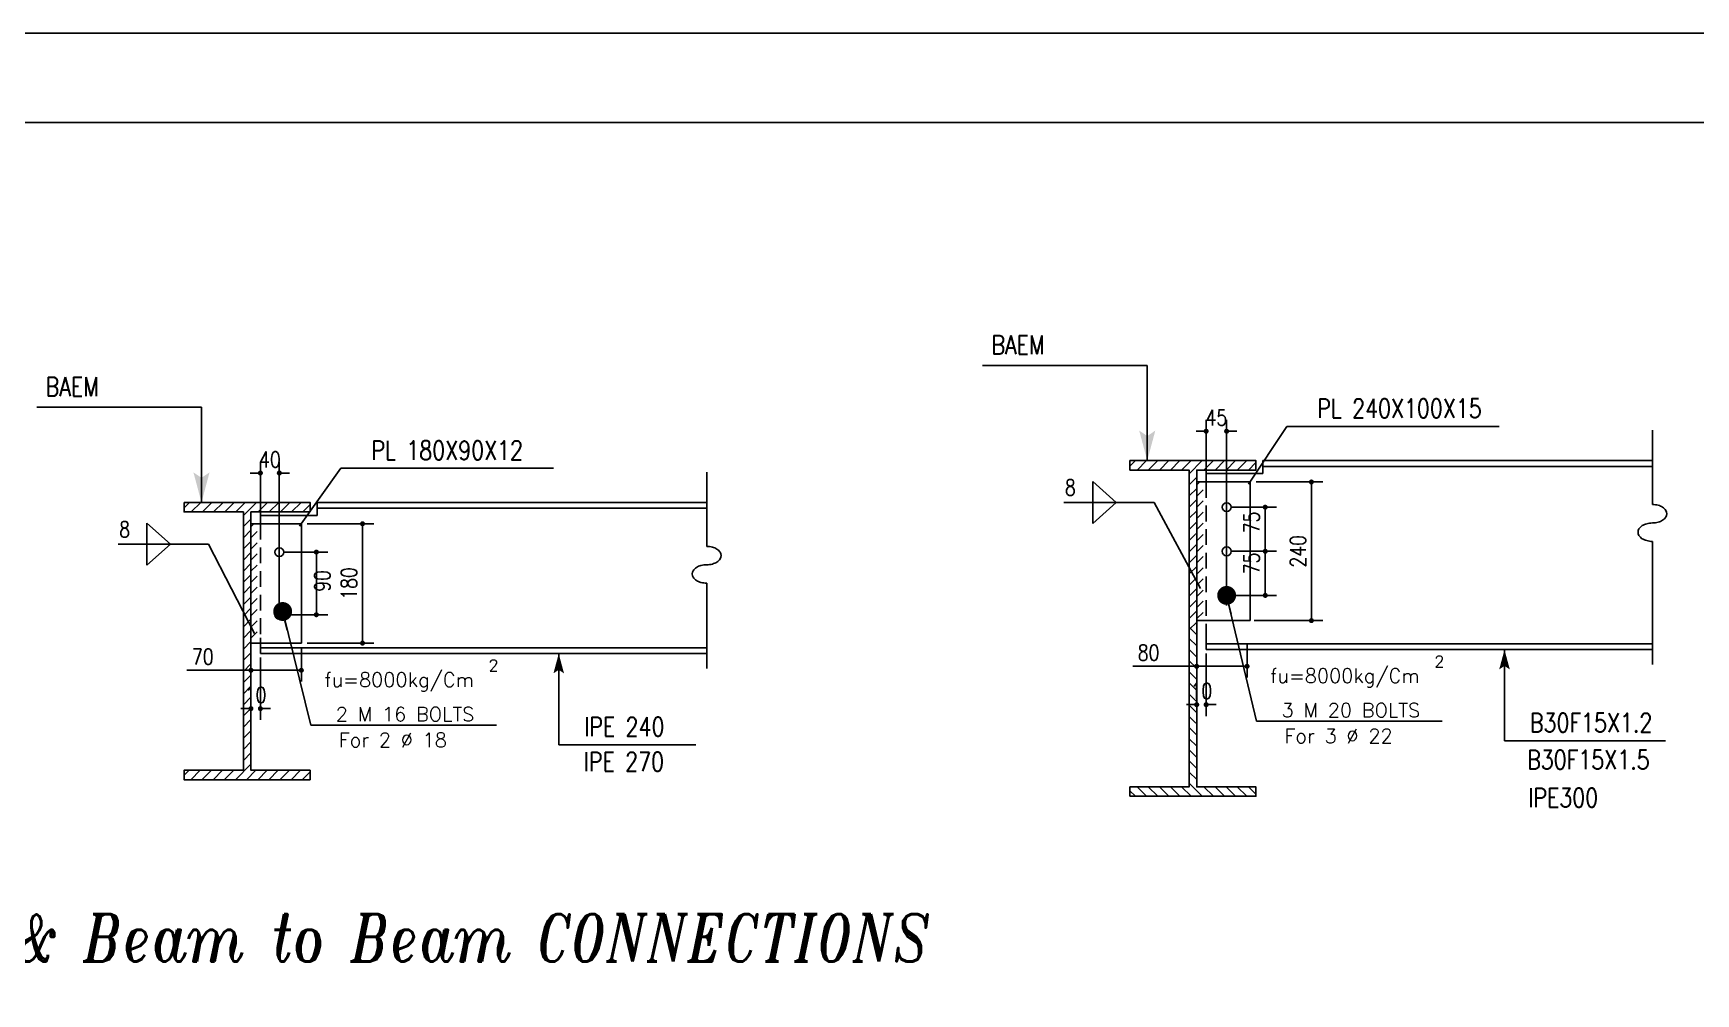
# Model space of a CAD drawing. Header units: inches. Extents: x 460503 to 460688, y 47570 to 48852.
# Drawn here: x 460544.34 to 460570.73, y 47695.25 to 47710.49 of the extents above; entities that cross this region are included whole.
import ezdxf
from ezdxf.enums import TextEntityAlignment as Align

# ---------------------------------------------------------------- set-up
doc = ezdxf.new("R2010")
doc.units = ezdxf.units.IN
doc.header["$MEASUREMENT"] = 0
doc.linetypes.add('HIDDEN', pattern=[0.375, 0.25, -0.125])
for name, color, linetype in [('1', 1, 'Continuous'), ('1R', 1, 'Continuous'), ('2Y', 2, 'Continuous'), ('3', 3, 'HIDDEN'), ('3G', 3, 'Continuous'), ('4C', 4, 'Continuous'), ('col-new', 3, 'Continuous'), ('D', 1, 'Continuous'), ('DIM', 8, 'Continuous'), ('Hatch', 1, 'Continuous'), ('LAIN-1', 1, 'HIDDEN'), ('lateral brace', 5, 'Continuous'), ('Layer4', 118, 'Continuous'), ('Pich', 2, 'Continuous'), ('TRI1', 3, 'Continuous')]:
    doc.layers.add(name, color=color, linetype=linetype)
doc.styles.add('ITALICT', font='italict')
doc.styles.add('ROMANC', font='TXT.shx')
doc.styles.add('ROMANS', font='ROMANS', dxfattribs={"width": 0.8})
doc.styles.add('ROMANT', font='romant')
doc.dimstyles.new('1-50-2', dxfattribs={"dimtxt": 0.25, "dimasz": 0.08, "dimexe": 0.18, "dimexo": 0.0625, "dimgap": 0.09, "dimtad": 1, "dimdec": 0, "dimlfac": 50, "dimdsep": 46, "dimtxsty": 'ROMANT', "dimblk": 'DOT', "dimcen": 0.09, "dimclrd": 1, "dimclre": 1, "dimclrt": 3, "dimadec": 0, "dimazin": 0, "dimtfac": 1, "dimtdec": 0, "dimtix": 1, "dimtofl": 0, "dimtmove": 2, "dimatfit": 3, "dimldrblk": 'DOT', "dimfxl": 1, "dimtolj": 1, "dimarcsym": 0})
doc.dimstyles.new('10', dxfattribs={"dimtxt": 0.2, "dimasz": 0.09, "dimexe": 0.18, "dimexo": 0.1, "dimgap": 0, "dimtad": 0, "dimdec": 3, "dimlfac": 100, "dimrnd": 0.5, "dimzin": 12, "dimdsep": 46, "dimtxsty": 'ROMANC', "dimblk": 'DOT', "dimcen": 0, "dimclrd": 1, "dimclre": 1, "dimclrt": 2, "dimadec": 1, "dimazin": 0, "dimtfac": 1, "dimtdec": 3, "dimtmove": 2, "dimatfit": 3, "dimldrblk": 'DOT', "dimfxl": 1, "dimtvp": 0.909091, "dimtolj": 1, "dimtzin": 12, "dimarcsym": 0})

# ---------------------------------------------------------------- blocks, each defined once
blk = doc.blocks.new('DOT')
at = {"layer": 'DIM', "color": 0, "linetype": 'ByBlock'}
blk.add_line((-0.5, 0), (-1, 0), dxfattribs=at)
at = {"layer": 'DIM', "color": 0, "linetype": 'ByBlock', "const_width": 0.5}
blk.add_lwpolyline([(-0.25, 0, 1), (0.25, 0, 1)], format="xyb", close=True, dxfattribs=at)
blk = doc.blocks.new('*D503')
at = {"layer": 'D', "color": 1, "lineweight": -2, "transparency": 16777216}
for p, q in [((460548.692, 47702.704), (460549.748, 47702.704)), ((460549.568, 47702.624), (460549.568, 47700.89)), ((460548.692, 47700.81), (460549.748, 47700.81))]:
    blk.add_line(p, q, dxfattribs=at)
at = {"layer": 'Defpoints', "color": 0, "transparency": 16777216}
for p in [(460548.63, 47702.704), (460548.63, 47700.81), (460549.568, 47700.81)]:
    blk.add_point(p, dxfattribs=at)
at = {"layer": 'D', "color": 1, "lineweight": -2, "transparency": 16777216, "xscale": 0.08, "yscale": 0.08, "zscale": 0.08}
for p, rotation in [((460549.568, 47702.704), 90), ((460549.568, 47700.81), 270)]:
    blk.add_blockref('DOT', p, dxfattribs=dict(at, rotation=rotation))
at = {"layer": 'D', "color": 2, "transparency": 16777216, "insert": (460549.353, 47701.757), "char_height": 0.25, "attachment_point": 5, "rotation": 90, "style": 'ROMANS'}
blk.add_mtext('\\A1;180', dxfattribs=at)
blk = doc.blocks.new('_Dot')
at = {"layer": 'DIM', "color": 0, "lineweight": -2}
blk.add_line((-0.5, 0), (-1, 0), dxfattribs=at)
at = {"layer": 'DIM', "color": 0, "const_width": 0.5}
blk.add_lwpolyline([(-0.25, 0, 1), (0.25, 0, 1)], format="xyb", close=True, dxfattribs=at)
blk = doc.blocks.new('*D523')
at = {"layer": 'D', "color": 1, "lineweight": -2, "transparency": 16777216}
for p, q in [((460547.797, 47700.58), (460547.797, 47699.59)), ((460547.947, 47700.58), (460547.947, 47699.59)), ((460547.717, 47699.77), (460547.637, 47699.77)), ((460548.027, 47699.77), (460548.107, 47699.77))]:
    blk.add_line(p, q, dxfattribs=at)
at = {"layer": 'Defpoints', "color": 0, "transparency": 16777216}
for p in [(460547.797, 47700.643), (460547.947, 47700.643), (460547.797, 47699.77)]:
    blk.add_point(p, dxfattribs=at)
at = {"layer": 'D', "color": 1, "lineweight": -2, "transparency": 16777216, "xscale": 0.08, "yscale": 0.08, "zscale": 0.08}
blk.add_blockref('DOT', (460547.797, 47699.77), dxfattribs=at)
at = {"layer": 'D', "color": 1, "lineweight": -2, "transparency": 16777216, "xscale": 0.08, "yscale": 0.08, "zscale": 0.08, "rotation": 180}
blk.add_blockref('DOT', (460547.947, 47699.77), dxfattribs=at)
at = {"layer": 'D', "color": 2, "transparency": 16777216, "insert": (460547.872, 47699.985), "char_height": 0.25, "attachment_point": 5, "style": 'ROMANS'}
blk.add_mtext('\\A1;10', dxfattribs=at)
blk = doc.blocks.new('*D504')
at = {"layer": 'D', "color": 1, "lineweight": -2, "transparency": 16777216}
for p, q in [((460547.947, 47702.533), (460547.947, 47703.689)), ((460548.247, 47701.342), (460548.247, 47703.689)), ((460547.867, 47703.509), (460547.787, 47703.509)), ((460548.327, 47703.509), (460548.407, 47703.509))]:
    blk.add_line(p, q, dxfattribs=at)
at = {"layer": 'Defpoints', "color": 0, "transparency": 16777216}
for p in [(460548.247, 47703.509), (460547.947, 47702.471), (460548.247, 47701.279)]:
    blk.add_point(p, dxfattribs=at)
at = {"layer": 'D', "color": 1, "lineweight": -2, "transparency": 16777216, "xscale": 0.08, "yscale": 0.08, "zscale": 0.08}
blk.add_blockref('DOT', (460547.947, 47703.509), dxfattribs=at)
at = {"layer": 'D', "color": 1, "lineweight": -2, "transparency": 16777216, "xscale": 0.08, "yscale": 0.08, "zscale": 0.08, "rotation": 180}
blk.add_blockref('DOT', (460548.247, 47703.509), dxfattribs=at)
at = {"layer": 'D', "color": 2, "transparency": 16777216, "insert": (460548.097, 47703.724), "char_height": 0.25, "attachment_point": 5, "style": 'ROMANS'}
blk.add_mtext('\\A1;40', dxfattribs=at)
blk = doc.blocks.new('*D505')
at = {"layer": 'D', "color": 1, "lineweight": -2, "transparency": 16777216}
for p, q in [((460548.309, 47702.254), (460549.015, 47702.254)), ((460548.835, 47702.174), (460548.835, 47701.34)), ((460548.309, 47701.26), (460549.015, 47701.26))]:
    blk.add_line(p, q, dxfattribs=at)
at = {"layer": 'Defpoints', "color": 0, "transparency": 16777216}
for p in [(460548.247, 47702.254), (460548.247, 47701.26), (460548.835, 47701.26)]:
    blk.add_point(p, dxfattribs=at)
at = {"layer": 'D', "color": 1, "lineweight": -2, "transparency": 16777216, "xscale": 0.08, "yscale": 0.08, "zscale": 0.08}
for p, rotation in [((460548.835, 47702.254), 90), ((460548.835, 47701.26), 270)]:
    blk.add_blockref('DOT', p, dxfattribs=dict(at, rotation=rotation))
at = {"layer": 'D', "color": 2, "transparency": 16777216, "insert": (460548.932, 47701.797), "char_height": 0.25, "attachment_point": 5, "rotation": 90, "style": 'ROMANS'}
blk.add_mtext('\\A1;90', dxfattribs=at)
blk = doc.blocks.new('*D524')
at = {"layer": 'D', "color": 1, "lineweight": -2, "transparency": 16777216}
for p, q in [((460547.797, 47700.747), (460547.797, 47700.199)), ((460548.597, 47700.747), (460548.597, 47700.199)), ((460546.781, 47700.379), (460547.797, 47700.379)), ((460548.517, 47700.379), (460547.877, 47700.379))]:
    blk.add_line(p, q, dxfattribs=at)
at = {"layer": 'Defpoints', "color": 0, "transparency": 16777216}
for p in [(460547.797, 47700.81), (460548.597, 47700.81), (460547.797, 47700.379)]:
    blk.add_point(p, dxfattribs=at)
at = {"layer": 'D', "color": 1, "lineweight": -2, "transparency": 16777216, "xscale": 0.08, "yscale": 0.08, "zscale": 0.08, "rotation": 180}
blk.add_blockref('DOT', (460547.797, 47700.379), dxfattribs=at)
at = {"layer": 'D', "color": 1, "lineweight": -2, "transparency": 16777216, "xscale": 0.08, "yscale": 0.08, "zscale": 0.08}
blk.add_blockref('DOT', (460548.597, 47700.379), dxfattribs=at)
at = {"layer": 'D', "color": 2, "transparency": 16777216, "insert": (460547.033, 47700.594), "char_height": 0.25, "attachment_point": 5, "style": 'ROMANS'}
blk.add_mtext('\\A1;70', dxfattribs=at)
blk = doc.blocks.new('*D506')
at = {"layer": 'D', "color": 1, "lineweight": -2, "transparency": 16777216}
for p, q in [((460563.754, 47703.367), (460564.809, 47703.367)), ((460564.629, 47703.287), (460564.629, 47701.247)), ((460563.721, 47701.167), (460564.809, 47701.167))]:
    blk.add_line(p, q, dxfattribs=at)
at = {"layer": 'Defpoints', "color": 0, "transparency": 16777216}
for p in [(460563.691, 47703.367), (460563.658, 47701.167), (460564.629, 47701.167)]:
    blk.add_point(p, dxfattribs=at)
at = {"layer": 'D', "color": 1, "lineweight": -2, "transparency": 16777216, "xscale": 0.08, "yscale": 0.08, "zscale": 0.08}
for p, rotation in [((460564.629, 47703.367), 90), ((460564.629, 47701.167), 270)]:
    blk.add_blockref('DOT', p, dxfattribs=dict(at, rotation=rotation))
at = {"layer": 'D', "color": 2, "transparency": 16777216, "insert": (460564.414, 47702.267), "char_height": 0.25, "attachment_point": 5, "rotation": 90, "style": 'ROMANS'}
blk.add_mtext('\\A1;240', dxfattribs=at)
blk = doc.blocks.new('*D528')
at = {"layer": 'D', "color": 1, "lineweight": -2, "transparency": 16777216}
for p, q in [((460562.808, 47700.644), (460562.808, 47699.653)), ((460562.958, 47700.644), (460562.958, 47699.653)), ((460562.728, 47699.833), (460562.648, 47699.833)), ((460563.038, 47699.833), (460563.118, 47699.833))]:
    blk.add_line(p, q, dxfattribs=at)
at = {"layer": 'Defpoints', "color": 0, "transparency": 16777216}
for p in [(460562.808, 47700.706), (460562.958, 47700.706), (460562.808, 47699.833)]:
    blk.add_point(p, dxfattribs=at)
at = {"layer": 'D', "color": 1, "lineweight": -2, "transparency": 16777216, "xscale": 0.08, "yscale": 0.08, "zscale": 0.08}
blk.add_blockref('DOT', (460562.808, 47699.833), dxfattribs=at)
at = {"layer": 'D', "color": 1, "lineweight": -2, "transparency": 16777216, "xscale": 0.08, "yscale": 0.08, "zscale": 0.08, "rotation": 180}
blk.add_blockref('DOT', (460562.958, 47699.833), dxfattribs=at)
at = {"layer": 'D', "color": 2, "transparency": 16777216, "insert": (460562.883, 47700.048), "char_height": 0.25, "attachment_point": 5, "style": 'ROMANS'}
blk.add_mtext('\\A1;10', dxfattribs=at)
blk = doc.blocks.new('*D513')
at = {"layer": 'D', "color": 1, "lineweight": -2, "transparency": 16777216}
for p, q in [((460562.878, 47704.173), (460562.798, 47704.173)), ((460562.958, 47703.197), (460562.958, 47704.353)), ((460563.283, 47701.405), (460563.283, 47704.353)), ((460563.363, 47704.173), (460563.443, 47704.173))]:
    blk.add_line(p, q, dxfattribs=at)
at = {"layer": 'Defpoints', "color": 0, "transparency": 16777216}
for p in [(460563.283, 47704.173), (460562.958, 47703.134), (460563.283, 47701.343)]:
    blk.add_point(p, dxfattribs=at)
at = {"layer": 'D', "color": 1, "lineweight": -2, "transparency": 16777216, "xscale": 0.08, "yscale": 0.08, "zscale": 0.08}
blk.add_blockref('DOT', (460562.958, 47704.173), dxfattribs=at)
at = {"layer": 'D', "color": 1, "lineweight": -2, "transparency": 16777216, "xscale": 0.08, "yscale": 0.08, "zscale": 0.08, "rotation": 180}
blk.add_blockref('DOT', (460563.283, 47704.173), dxfattribs=at)
at = {"layer": 'D', "color": 2, "transparency": 16777216, "insert": (460563.121, 47704.388), "char_height": 0.25, "attachment_point": 5, "style": 'ROMANS'}
blk.add_mtext('\\A1;45', dxfattribs=at)
blk = doc.blocks.new('*D514')
at = {"layer": 'D', "color": 1, "lineweight": -2, "transparency": 16777216}
for p, q in [((460563.346, 47702.267), (460564.076, 47702.267)), ((460563.896, 47702.187), (460563.896, 47701.647)), ((460563.346, 47701.567), (460564.076, 47701.567))]:
    blk.add_line(p, q, dxfattribs=at)
at = {"layer": 'Defpoints', "color": 0, "transparency": 16777216}
for p in [(460563.283, 47702.267), (460563.283, 47701.567), (460563.896, 47701.567)]:
    blk.add_point(p, dxfattribs=at)
at = {"layer": 'D', "color": 1, "lineweight": -2, "transparency": 16777216, "xscale": 0.08, "yscale": 0.08, "zscale": 0.08}
for p, rotation in [((460563.896, 47702.267), 90), ((460563.896, 47701.567), 270)]:
    blk.add_blockref('DOT', p, dxfattribs=dict(at, rotation=rotation))
at = {"layer": 'D', "color": 2, "transparency": 16777216, "insert": (460563.681, 47702.075), "char_height": 0.25, "attachment_point": 5, "rotation": 90, "style": 'ROMANS'}
blk.add_mtext('\\A1;75', dxfattribs=at)
blk = doc.blocks.new('*D515')
at = {"layer": 'D', "color": 1, "lineweight": -2, "transparency": 16777216}
for p, q in [((460562.808, 47700.811), (460562.808, 47700.262)), ((460563.608, 47700.811), (460563.608, 47700.262)), ((460561.792, 47700.442), (460562.808, 47700.442)), ((460563.528, 47700.442), (460562.888, 47700.442))]:
    blk.add_line(p, q, dxfattribs=at)
at = {"layer": 'Defpoints', "color": 0, "transparency": 16777216}
for p in [(460562.808, 47700.873), (460563.608, 47700.873), (460562.808, 47700.442)]:
    blk.add_point(p, dxfattribs=at)
at = {"layer": 'D', "color": 1, "lineweight": -2, "transparency": 16777216, "xscale": 0.08, "yscale": 0.08, "zscale": 0.08, "rotation": 180}
blk.add_blockref('DOT', (460562.808, 47700.442), dxfattribs=at)
at = {"layer": 'D', "color": 1, "lineweight": -2, "transparency": 16777216, "xscale": 0.08, "yscale": 0.08, "zscale": 0.08}
blk.add_blockref('DOT', (460563.608, 47700.442), dxfattribs=at)
at = {"layer": 'D', "color": 2, "transparency": 16777216, "insert": (460562.044, 47700.657), "char_height": 0.25, "attachment_point": 5, "style": 'ROMANS'}
blk.add_mtext('\\A1;80', dxfattribs=at)
blk = doc.blocks.new('*D521')
at = {"layer": 'D', "color": 1, "lineweight": -2, "transparency": 16777216}
for p, q in [((460563.346, 47702.967), (460564.076, 47702.967)), ((460563.896, 47702.887), (460563.896, 47702.347)), ((460563.346, 47702.267), (460564.076, 47702.267))]:
    blk.add_line(p, q, dxfattribs=at)
at = {"layer": 'Defpoints', "color": 0, "transparency": 16777216}
for p in [(460563.283, 47702.967), (460563.283, 47702.267), (460563.896, 47702.267)]:
    blk.add_point(p, dxfattribs=at)
at = {"layer": 'D', "color": 1, "lineweight": -2, "transparency": 16777216, "xscale": 0.08, "yscale": 0.08, "zscale": 0.08}
for p, rotation in [((460563.896, 47702.967), 90), ((460563.896, 47702.267), 270)]:
    blk.add_blockref('DOT', p, dxfattribs=dict(at, rotation=rotation))
at = {"layer": 'D', "color": 2, "transparency": 16777216, "insert": (460563.681, 47702.725), "char_height": 0.25, "attachment_point": 5, "rotation": 90, "style": 'ROMANS'}
blk.add_mtext('\\A1;75', dxfattribs=at)

msp = doc.modelspace()

# ---------------------------------------------------------------- hatches: boundary and pattern name
at = {"layer": 'Hatch'}
h = msp.add_hatch(dxfattribs=at)
h.set_pattern_fill('ANSI31', color=256, style=0)
h.set_pattern_definition([(45, (458846.27672, 46775.03544), (-0.088388348, 0.088388348), [])])
h.paths.add_polyline_path([(460562.80815302, 47701.47311909), (460562.80815302, 47701.14370115), (460562.80815302, 47702.51427336)])
h.paths.add_polyline_path([(460562.90815302, 47703.36704501), (460562.80815302, 47703.36704501), (460562.80815302, 47702.51427336), (460562.80815302, 47701.14370115), (460562.90815302, 47701.16704501)])
h = msp.add_hatch(dxfattribs=at)
h.set_pattern_fill('ANSI31', color=256, style=0)
h.set_pattern_definition([(45, (458852.14654, 46773.45492), (-0.088388348, 0.088388348), [])])
edge = h.paths.add_edge_path()
edge.add_line((460548.73698186, 47703.0425975), (460546.73698186, 47703.0425975))
edge.add_line((460546.73698186, 47703.0425975), (460546.73698186, 47702.8925975))
edge.add_line((460546.73698186, 47702.8925975), (460547.67698186, 47702.8925975))
edge.add_line((460547.67698186, 47702.8925975), (460547.67698186, 47701.8845977))
edge.add_arc((460547.67698186, 47701.86016091), 0.02443679, 0, 90.000000001, ccw=False)
edge.add_line((460547.70141865, 47701.86016091), (460547.77254507, 47701.86016091))
edge.add_arc((460547.79698186, 47701.86016091), 0.02443679, 89.999999999, 180, ccw=False)
edge.add_line((460547.79698186, 47701.8845977), (460547.79698186, 47702.8925975))
edge.add_line((460547.79698186, 47702.8925975), (460548.73698186, 47702.8925975))
edge.add_line((460548.73698186, 47702.8925975), (460548.73698186, 47702.9675975))
edge.add_line((460548.73698186, 47702.9675975), (460549.16880438, 47702.93105824))
edge.add_arc((460549.13971296, 47702.93105824), 0.02909142, -180, 0, ccw=False)
edge.add_arc((460549.13971296, 47702.93105824), 0.02909142, 0, 180, ccw=False)
edge.add_line((460549.16880438, 47702.93105824), (460548.73698186, 47702.9675975))
edge.add_line((460548.73698186, 47702.9675975), (460548.73698186, 47703.0425975))
edge = h.paths.add_edge_path()
edge.add_arc((460549.13971296, 47698.74826026), 0.02909142, 0, 180, ccw=False)
edge.add_line((460549.16880438, 47698.74826026), (460548.73698186, 47698.7175975))
edge.add_line((460548.73698186, 47698.7175975), (460548.73698186, 47698.7925975))
edge.add_line((460548.73698186, 47698.7925975), (460547.79698186, 47698.7925975))
edge.add_line((460547.79698186, 47698.7925975), (460547.79698186, 47700.02433481))
edge.add_line((460547.79698186, 47700.02433481), (460547.77423565, 47700.02433481))
edge.add_arc((460547.74514424, 47700.02433481), 0.02909142, -180, 0, ccw=False)
edge.add_arc((460547.74514424, 47700.02433481), 0.02909142, 0, 180, ccw=False)
edge.add_line((460547.77423565, 47700.02433481), (460547.79698186, 47700.02433481))
edge.add_line((460547.79698186, 47700.02433481), (460547.79698186, 47701.83572412))
edge.add_arc((460547.79698186, 47701.86016091), 0.02443679, 180, 270, ccw=False)
edge.add_line((460547.77254507, 47701.86016091), (460547.70141865, 47701.86016091))
edge.add_arc((460547.67698186, 47701.86016091), 0.02443679, -90, 0, ccw=False)
edge.add_line((460547.67698186, 47701.83572412), (460547.67698186, 47698.7925975))
edge.add_line((460547.67698186, 47698.7925975), (460546.73698186, 47698.7925975))
edge.add_line((460546.73698186, 47698.7925975), (460546.73698186, 47698.6425975))
edge.add_line((460546.73698186, 47698.6425975), (460548.73698186, 47698.6425975))
edge.add_line((460548.73698186, 47698.6425975), (460548.73698186, 47698.7175975))
edge.add_line((460548.73698186, 47698.7175975), (460549.16880438, 47698.74826026))
edge.add_arc((460549.13971296, 47698.74826026), 0.02909142, -180, 0, ccw=False)
h = msp.add_hatch(dxfattribs=at)
h.set_pattern_fill('ANSI31', color=256, style=0)
h.set_pattern_definition([(45, (458831.26555, 46774.37202), (-0.088388348, 0.088388348), [])])
h.paths.add_polyline_path([(460547.79698186, 47700.80970513), (460547.82074229, 47700.80970513), (460547.79698186, 47701.8508594)], flags=17)
h.paths.add_polyline_path([(460547.89698186, 47702.70363105), (460547.79698186, 47702.70363105), (460547.79698186, 47701.8508594), (460547.82074229, 47700.80970513), (460547.89698186, 47700.80970513)])

# ---------------------------------------------------------------- linework, layer by layer
at = {"color": 1, "linetype": 'ByBlock', "ltscale": 3}
for p, q in [((460551.69314991, 47699.50545156), (460548.74695898, 47699.50545156)), ((460566.70432107, 47699.56886552), (460563.75813014, 47699.56886552))]:
    msp.add_line(p, q, dxfattribs=at)
at = {"layer": '1'}
msp.add_lwpolyline([(460507.46120186, 47652.43995771), (460588.72955203, 47652.43995771), (460588.72955203, 47709.07295435), (460507.46120186, 47709.07295435)], close=True, dxfattribs=at)
at = {"layer": '1R'}
for p, q in [((460562.02334223, 47705.21714322), (460559.40855527, 47705.21714322)), ((460547.01217108, 47704.55372927), (460544.39738411, 47704.55372927)), ((460563.63145996, 47703.33118191), (460564.23746809, 47704.24908045)), ((460564.23746809, 47704.24908045), (460567.60799582, 47704.24908045)), ((460548.5702888, 47702.66776795), (460549.22629693, 47703.58566649)), ((460549.22629693, 47703.58566649), (460552.59682467, 47703.58566649)), ((460562.13216953, 47703.04245593), (460560.70109162, 47703.04245593)), ((460562.13216953, 47703.04245593), (460562.86721766, 47701.67568214)), ((460547.12099837, 47702.37904197), (460545.68992046, 47702.37904197)), ((460547.12099837, 47702.37904197), (460547.8560465, 47700.96031275)), ((460552.68226753, 47699.19421844), (460554.86007191, 47699.19421844)), ((460567.69343869, 47699.25763239), (460570.24699547, 47699.25763239))]:
    msp.add_line(p, q, dxfattribs=at)
at = {"layer": '2Y'}
for p, q in [((460570.04172914, 47704.18886538), (460570.04172914, 47703.00897937)), ((460555.03055798, 47703.52545143), (460555.03055798, 47702.34556541)), ((460570.04172914, 47702.42439953), (460570.04172914, 47700.46863418)), ((460555.03055798, 47701.76098558), (460555.03055798, 47700.40522022))]:
    msp.add_line(p, q, dxfattribs=at)
for centre, radius, start, end in [((460570.04172914, 47702.65094851), 0.35803086, 75.201495886, 89.999999997), ((460570.06932229, 47702.75539544), 0.25000057, 57.470460436, 75.201495889), ((460570.11139344, 47702.82135884), 0.17176278, 33.001544691, 57.470460436), ((460570.17525645, 47702.86283441), 0.09561354, 326.998455304, 33.001549259), ((460569.90820183, 47702.57054449), 0.09561354, 146.998455305, 213.001529411), ((460569.97206484, 47702.52906892), 0.17176278, 122.529539564, 146.998455307), ((460570.01413598, 47702.46310552), 0.25000057, 104.798504114, 122.529539568), ((460570.04172914, 47702.35865859), 0.35803086, 90, 104.798504111), ((460570.04172914, 47703.07472031), 0.35803086, 269.999999997, 284.798504111), ((460570.06932229, 47702.97027338), 0.25000057, 284.798504114, 302.529539564), ((460570.11139344, 47702.90430998), 0.17176278, 302.529539564, 326.998455309), ((460555.03055798, 47701.98753455), 0.35803086, 75.201495886, 89.999999997), ((460555.05815113, 47702.09198148), 0.25000057, 57.470460436, 75.201495889), ((460569.97206484, 47702.61202006), 0.17176278, 213.001544691, 237.470460436), ((460570.01413598, 47702.67798346), 0.25000057, 237.470460436, 255.201495889), ((460570.04172914, 47702.7824304), 0.35803086, 255.201495889, 270.000000003), ((460555.03055798, 47702.41130636), 0.35803086, 269.999999997, 284.798504111), ((460555.05815113, 47702.30685942), 0.25000057, 284.798504114, 302.529539564), ((460555.10022228, 47702.15794488), 0.17176278, 33.001544691, 57.470460436), ((460555.10022228, 47702.24089602), 0.17176278, 302.529539564, 326.998455309), ((460555.16408529, 47702.19942045), 0.09561354, 326.998455304, 33.001549259), ((460554.89703067, 47701.90713053), 0.09561354, 146.998455305, 213.001529411), ((460554.96089368, 47701.86565496), 0.17176278, 122.529539564, 146.998455307), ((460554.96089368, 47701.94860611), 0.17176278, 213.001544691, 237.470460436), ((460555.00296483, 47701.79969157), 0.25000057, 104.798504114, 122.529539568), ((460555.00296483, 47702.0145695), 0.25000057, 237.470460436, 255.201495889), ((460555.03055798, 47701.69524463), 0.35803086, 90, 104.798504111), ((460555.03055798, 47702.11901644), 0.35803086, 255.201495889, 270.000000003)]:
    msp.add_arc(centre, radius, start, end, dxfattribs=at)
at = {"layer": '3'}
for points in [[(460562.02334223, 47703.70601146), (460562.02334223, 47704.09662804), (460561.89570163, 47704.18227151)], [(460562.02334223, 47703.70601146), (460562.02334223, 47704.09662804), (460562.15098284, 47704.18227151)], [(460547.01217108, 47703.0425975), (460547.01217108, 47703.43321408), (460546.88453047, 47703.51885755)], [(460547.01217108, 47703.0425975), (460547.01217108, 47703.43321408), (460547.13981168, 47703.51885755)], [(460552.68226753, 47700.6425975), (460552.68226753, 47700.38536219), (460552.59821153, 47700.32896284)], [(460552.68226753, 47700.6425975), (460552.68226753, 47700.38536219), (460552.76632354, 47700.32896284)], [(460567.69343869, 47700.70601146), (460567.69343869, 47700.44877615), (460567.60938268, 47700.3923768)], [(460567.69343869, 47700.70601146), (460567.69343869, 47700.44877615), (460567.7774947, 47700.3923768)]]:
    msp.add_solid(points, dxfattribs=at)
at = {"layer": '3G'}
for p, q in [((460563.8569234, 47703.70601146), (460570.04172914, 47703.70601146)), ((460563.8569234, 47703.50020274), (460563.8569234, 47703.70601146)), ((460562.80815302, 47700.95601146), (460562.80815302, 47703.49993739)), ((460562.95815302, 47703.50020274), (460563.8569234, 47703.50020274)), ((460562.95815302, 47703.50020274), (460562.95815302, 47703.36704501)), ((460563.8569234, 47703.61401146), (460570.04172914, 47703.61401146)), ((460561.15688185, 47703.37658879), (460561.53158438, 47703.0415836)), ((460561.15688185, 47703.37658879), (460561.15688185, 47702.70832306)), ((460562.80815302, 47703.36704501), (460563.65815302, 47703.36704501)), ((460563.65815302, 47701.16704501), (460563.65815302, 47703.36704501)), ((460548.84575224, 47703.0425975), (460555.03055798, 47703.0425975)), ((460548.84575224, 47702.83678878), (460548.84575224, 47703.0425975)), ((460548.84575224, 47702.9505975), (460555.03055798, 47702.9505975)), ((460561.15688185, 47702.70832306), (460561.53158438, 47703.04332826)), ((460546.1457107, 47702.71317483), (460546.52041322, 47702.37816964)), ((460546.1457107, 47702.71317483), (460546.1457107, 47702.0449091)), ((460547.79698186, 47700.8925975), (460547.79698186, 47702.83652343)), ((460547.79698186, 47702.70363105), (460548.59698186, 47702.70363105)), ((460547.94698186, 47702.83678878), (460548.84575224, 47702.83678878)), ((460547.94698186, 47702.83678878), (460547.94698186, 47702.70363105)), ((460548.59698186, 47700.80970513), (460548.59698186, 47702.70363105)), ((460546.1457107, 47702.0449091), (460546.52041322, 47702.3799143)), ((460562.80815302, 47701.16704501), (460563.65815302, 47701.16704501)), ((460547.79698186, 47700.80970513), (460548.59698186, 47700.80970513)), ((460547.94698186, 47700.8925975), (460547.94698186, 47700.6425975)), ((460562.95815302, 47700.95601146), (460562.95815302, 47700.70601146)), ((460562.95815302, 47700.79801146), (460570.04172914, 47700.79801146)), ((460547.94698186, 47700.7345975), (460555.03055798, 47700.7345975)), ((460547.94698186, 47700.6425975), (460555.03055798, 47700.6425975)), ((460562.80815302, 47700.52874839), (460562.80815302, 47698.58482246)), ((460562.95815302, 47700.70601146), (460570.04172914, 47700.70601146))]:
    msp.add_line(p, q, dxfattribs=at)
at = {"layer": 'col-new', "color": 1, "linetype": 'HIDDEN'}
for p, q in [((460562.95815302, 47703.36704501), (460562.95815302, 47700.87311909)), ((460547.94698186, 47702.70363105), (460547.94698186, 47700.80970513))]:
    msp.add_line(p, q, dxfattribs=at)
at = {"layer": 'DIM'}
msp.add_lwpolyline([(460506.04537694, 47651.0241328), (460590.14537694, 47651.0241328), (460590.14537694, 47710.48877926), (460506.04537694, 47710.48877926)], close=True, dxfattribs=at)
at = {"layer": 'Hatch'}
for p, q in [((460561.74815302, 47703.61923506), (460561.83492942, 47703.70601146)), ((460561.86170612, 47703.55601146), (460562.01170612, 47703.70601146)), ((460562.03848281, 47703.55601146), (460562.18848281, 47703.70601146)), ((460562.21525951, 47703.55601146), (460562.36525951, 47703.70601146)), ((460562.3920362, 47703.55601146), (460562.5420362, 47703.70601146)), ((460562.5688129, 47703.55601146), (460562.7188129, 47703.70601146)), ((460562.68815302, 47703.49857489), (460562.89558959, 47703.70601146)), ((460562.92236629, 47703.55601146), (460563.07236629, 47703.70601146)), ((460563.09914298, 47703.55601146), (460563.24914298, 47703.70601146)), ((460563.27591968, 47703.55601146), (460563.42591968, 47703.70601146)), ((460563.45269637, 47703.55601146), (460563.60269637, 47703.70601146)), ((460563.62947307, 47703.55601146), (460563.74815302, 47703.67469141)), ((460562.68815302, 47703.32179819), (460562.80815302, 47703.44179819)), ((460562.68815302, 47703.1450215), (460562.80815302, 47703.2650215)), ((460562.68815302, 47702.9682448), (460562.80815302, 47703.0882448)), ((460562.68815302, 47702.79146811), (460562.80815302, 47702.91146811)), ((460562.68815302, 47702.61469141), (460562.80815302, 47702.73469141)), ((460562.68815302, 47702.43791472), (460562.78904093, 47702.53880262)), ((460562.68815302, 47702.26113802), (460562.80815302, 47702.38113802)), ((460562.79292526, 47702.54268696), (460562.80815302, 47702.55791472)), ((460562.68815302, 47702.08436133), (460562.80815302, 47702.20436133)), ((460562.68815302, 47701.90758463), (460562.80815302, 47702.02758463)), ((460562.68815302, 47701.73080794), (460562.80815302, 47701.85080794)), ((460562.68815302, 47701.55403124), (460562.80815302, 47701.67403124)), ((460562.68815302, 47701.37725454), (460562.80815302, 47701.49725454)), ((460562.68815302, 47701.20047785), (460562.80815302, 47701.32047785)), ((460562.68815302, 47701.02370115), (460562.80815302, 47701.14370115)), ((460562.68815302, 47701.06105869), (460562.80815302, 47700.94105869)), ((460562.68815302, 47700.884282), (460562.80815302, 47700.764282)), ((460562.68815302, 47700.7075053), (460562.80815302, 47700.5875053)), ((460562.68815302, 47700.53072861), (460562.80815302, 47700.41072861)), ((460562.68815302, 47700.35395191), (460562.80815302, 47700.23395191)), ((460562.68815302, 47700.17717522), (460562.80815302, 47700.05717522)), ((460562.68815302, 47700.00039852), (460562.80815302, 47699.88039852)), ((460562.68815302, 47699.82362183), (460562.80815302, 47699.70362183)), ((460562.68815302, 47699.64684513), (460562.78904093, 47699.54595722)), ((460562.68815302, 47699.47006844), (460562.80815302, 47699.35006844)), ((460562.79292526, 47699.54207289), (460562.80815302, 47699.52684513)), ((460562.68815302, 47699.29329174), (460562.80815302, 47699.17329174)), ((460562.68815302, 47699.11651505), (460562.80815302, 47698.99651505)), ((460562.68815302, 47698.93973835), (460562.80815302, 47698.81973835)), ((460562.68815302, 47698.76296165), (460562.80815302, 47698.64296165)), ((460561.74815302, 47698.46552479), (460561.83492942, 47698.37874839)), ((460561.86170612, 47698.52874839), (460562.01170612, 47698.37874839)), ((460562.03848281, 47698.52874839), (460562.18848281, 47698.37874839)), ((460562.21525951, 47698.52874839), (460562.36525951, 47698.37874839)), ((460562.3920362, 47698.52874839), (460562.5420362, 47698.37874839)), ((460562.5688129, 47698.52874839), (460562.7188129, 47698.37874839)), ((460562.68815302, 47698.58618496), (460562.89558959, 47698.37874839)), ((460562.92236629, 47698.52874839), (460563.07236629, 47698.37874839)), ((460563.09914298, 47698.52874839), (460563.24914298, 47698.37874839)), ((460563.27591968, 47698.52874839), (460563.42591968, 47698.37874839)), ((460563.45269637, 47698.52874839), (460563.60269637, 47698.37874839)), ((460563.62947307, 47698.52874839), (460563.74815302, 47698.41006844))]:
    msp.add_line(p, q, dxfattribs=at)
at = {"layer": 'LAIN-1', "ltscale": 10}
for p, q in [((460562.02334223, 47703.70601146), (460562.02334223, 47705.21714322)), ((460547.01217108, 47703.0425975), (460547.01217108, 47704.55372927)), ((460552.68226753, 47700.6425975), (460552.68226753, 47699.19421844)), ((460567.69343869, 47700.70601146), (460567.69343869, 47699.25763239))]:
    msp.add_line(p, q, dxfattribs=at)
at = {"layer": 'lateral brace'}
msp.add_lwpolyline([(460506.04537694, 47651.0241328), (460590.14537694, 47651.0241328), (460590.14537694, 47710.48877926), (460506.04537694, 47710.48877926)], close=True, dxfattribs=at)
at = {"layer": 'Layer4'}
msp.add_lwpolyline([(460590.14537694, 47710.48877926), (460506.04537694, 47710.48877926), (460506.04537694, 47651.0241328), (460590.14537694, 47651.0241328)], close=True, dxfattribs=at)
at = {"layer": 'Pich'}
for centre in [(460563.28315302, 47702.96704501), (460548.24698186, 47702.25363105), (460563.28315302, 47702.26704501), (460563.28315302, 47701.56704501), (460548.24698186, 47701.25970513)]:
    msp.add_circle(centre, 0.07, dxfattribs=at)
at = {"layer": 'TRI1', "ltscale": 10}
for points in [[(460561.74815302, 47703.70601146), (460563.74815302, 47703.70601146), (460563.74815302, 47703.55601146), (460562.80815302, 47703.55601146), (460562.80815302, 47701.00601146)], [(460562.68815302, 47701.00601146), (460562.68815302, 47703.55601146), (460561.74815302, 47703.55601146), (460561.74815302, 47703.70601146)], [(460546.73698186, 47703.0425975), (460548.73698186, 47703.0425975), (460548.73698186, 47702.8925975), (460547.79698186, 47702.8925975), (460547.79698186, 47698.7925975), (460548.73698186, 47698.7925975), (460548.73698186, 47698.6425975), (460546.73698186, 47698.6425975), (460546.73698186, 47698.7925975), (460547.67698186, 47698.7925975), (460547.67698186, 47702.8925975), (460546.73698186, 47702.8925975), (460546.73698186, 47703.0425975)], [(460561.74815302, 47698.37874839), (460563.74815302, 47698.37874839), (460563.74815302, 47698.52874839), (460562.80815302, 47698.52874839), (460562.80815302, 47701.07874839)], [(460562.68815302, 47701.07874839), (460562.68815302, 47698.52874839), (460561.74815302, 47698.52874839), (460561.74815302, 47698.37874839)]]:
    msp.add_lwpolyline(points, dxfattribs=at)

# ---------------------------------------------------------------- texts
at = {"layer": '2Y', "style": 'ROMANS', "width": 0.8}
for s, p in [('BAEM', (460559.54878074, 47705.39447761)), ('BAEM', (460544.53760958, 47704.73106365)), ('PL 240X100X15 ', (460564.719149, 47704.38414626)), ('PL 180X90X12 ', (460549.70797785, 47703.7207323)), ('B30F15X1.2', (460568.09628587, 47699.39622966)), ('IPE 240', (460553.08511472, 47699.3328157)), ('IPE 270', (460553.07802075, 47698.77977284)), ('B30F15X1.5', (460568.05287885, 47698.80975234)), ('IPE300', (460568.06953539, 47698.20704426))]:
    msp.add_text(s, height=0.3, dxfattribs=at).set_placement(p)
at = {"layer": '2Y', "style": 'ROMANS'}
for s, height, p in [('2', 0.18, (460551.57061553, 47700.36549083)), ('2', 0.18, (460566.58178668, 47700.42890479)), ('fu=8000kg/Cm', 0.225, (460548.96260646, 47700.1163643)), ('fu=8000kg/Cm', 0.225, (460563.97377762, 47700.17977826))]:
    msp.add_text(s, height=height, dxfattribs=at).set_placement(p)
for s, p in [('2 M 16 BOLTS', (460550.24358451, 47699.68135188)), ('3 M 20 BOLTS', (460565.25475567, 47699.74476584)), ('For 3 %%C 22', (460565.06025663, 47699.33606243)), ('For 2 %%C 18', (460550.04908547, 47699.27264847))]:
    msp.add_text(s, height=0.225, dxfattribs=at).set_placement(p, align=Align.MIDDLE)
at = {"layer": '3G', "style": 'ROMANS', "width": 0.8}
for p in [(460560.71700925, 47703.15420475), (460545.70583809, 47702.49079079)]:
    msp.add_text('8', height=0.25, dxfattribs=at).set_placement(p)
at = {"layer": '4C', "style": 'ITALICT', "width": 0.8}
msp.add_text('TYPICAL SIMPLE JOINTS (J-S) & Beam to Beam CONNECTIONS ', height=0.75, dxfattribs=at).set_placement((460529.60506371, 47695.75777668))

# ---------------------------------------------------------------- dimensions: what is measured, and where the dimension line sits
at = {"layer": 'D'}
for base, p1, p2, text, picture, middle in [((460563.28315302, 47704.17277776), (460562.95815302, 47703.13420118), (460563.28315302, 47701.34262231), '45', '*D513', (460563.12065302, 47704.38777776)), ((460548.24698186, 47703.5093638), (460547.94698186, 47702.47078722), (460548.24698186, 47701.27920836), '40', '*D504', (460548.09698186, 47703.7243638)), ((460547.79698186, 47699.76950609), (460547.94698186, 47700.6425975), (460547.79698186, 47700.6425975), '10', '*D523', (460547.87198186, 47699.98450609)), ((460562.80815302, 47699.83292005), (460562.95815302, 47700.70601146), (460562.80815302, 47700.70601146), '10', '*D528', (460562.88315302, 47700.04792005))]:
    dim = msp.add_linear_dim(base=base, p1=p1, p2=p2, text=text, dimstyle='1-50-2', override={"dimtxsty": 'ROMANS', "dimclrt": 2, "dimtmove": 1}, dxfattribs=at)
    dim.commit()
    dim.dimension.update_dxf_attribs({"geometry": picture, "text_midpoint": middle})
for base, p1, p2, text, picture, middle in [((460564.62944973, 47701.16704501), (460563.69102665, 47703.36704501), (460563.65815302, 47701.16704501), '240', '*D506', (460564.41444973, 47702.26704501)), ((460549.56827857, 47700.80970513), (460548.62985549, 47702.70363105), (460548.62985549, 47700.80970513), '180', '*D503', (460549.35327857, 47701.75666809))]:
    dim = msp.add_linear_dim(base=base, p1=p1, p2=p2, angle=90, text=text, dimstyle='1-50-2', override={"dimtxsty": 'ROMANS', "dimclrt": 2, "dimtmove": 1}, dxfattribs=at)
    dim.commit()
    dim.dimension.update_dxf_attribs({"geometry": picture, "text_midpoint": middle})
for base, p1, p2, text, picture, middle in [((460563.89646445, 47702.26704501), (460563.28315302, 47702.96704501), (460563.28315302, 47702.26704501), '75', '*D521', (460563.89646445, 47702.72508205)), ((460548.83529329, 47701.25970513), (460548.24698186, 47702.25363105), (460548.24698186, 47701.25970513), '90', '*D505', (460549.14689368, 47701.79732159)), ((460563.89646445, 47701.56704501), (460563.28315302, 47702.26704501), (460563.28315302, 47701.56704501), '75', '*D514', (460563.89646445, 47702.07508205))]:
    dim = msp.add_linear_dim(base=base, p1=p1, p2=p2, angle=90, text=text, dimstyle='1-50-2', override={"dimtxsty": 'ROMANS', "dimclrt": 2, "dimtmove": 1}, dxfattribs=at)
    dim.commit()
    dim.dimension.update_dxf_attribs({"geometry": picture, "text_midpoint": middle, "dimtype": 160})
for base, p1, p2, text, picture, middle in [((460547.79698186, 47700.37896597), (460548.59698186, 47700.80970513), (460547.79698186, 47700.80970513), '70', '*D524', (460547.03254038, 47700.61896597)), ((460562.80815302, 47700.44237992), (460563.60815302, 47700.87311909), (460562.80815302, 47700.87311909), '80', '*D515', (460562.04371154, 47700.68237992))]:
    dim = msp.add_linear_dim(base=base, p1=p1, p2=p2, text=text, dimstyle='1-50-2', override={"dimtxsty": 'ROMANS', "dimclrt": 2, "dimtmove": 1}, dxfattribs=at)
    dim.commit()
    dim.dimension.update_dxf_attribs({"geometry": picture, "text_midpoint": middle, "dimtype": 160})

# ---------------------------------------------------------------- leaders
at = {"linetype": 'ByBlock', "ltscale": 3}
for points in [[(460563.28315302, 47701.56704501), (460563.75813014, 47699.56886552)], [(460548.30056368, 47701.31153758), (460548.74695898, 47699.50545156)]]:
    msp.add_leader(points, dimstyle='10', override={"dimasz": 0.3, "dimgap": 0, "dimtad": 0}, dxfattribs=at)

doc.saveas('drawing.dxf')
